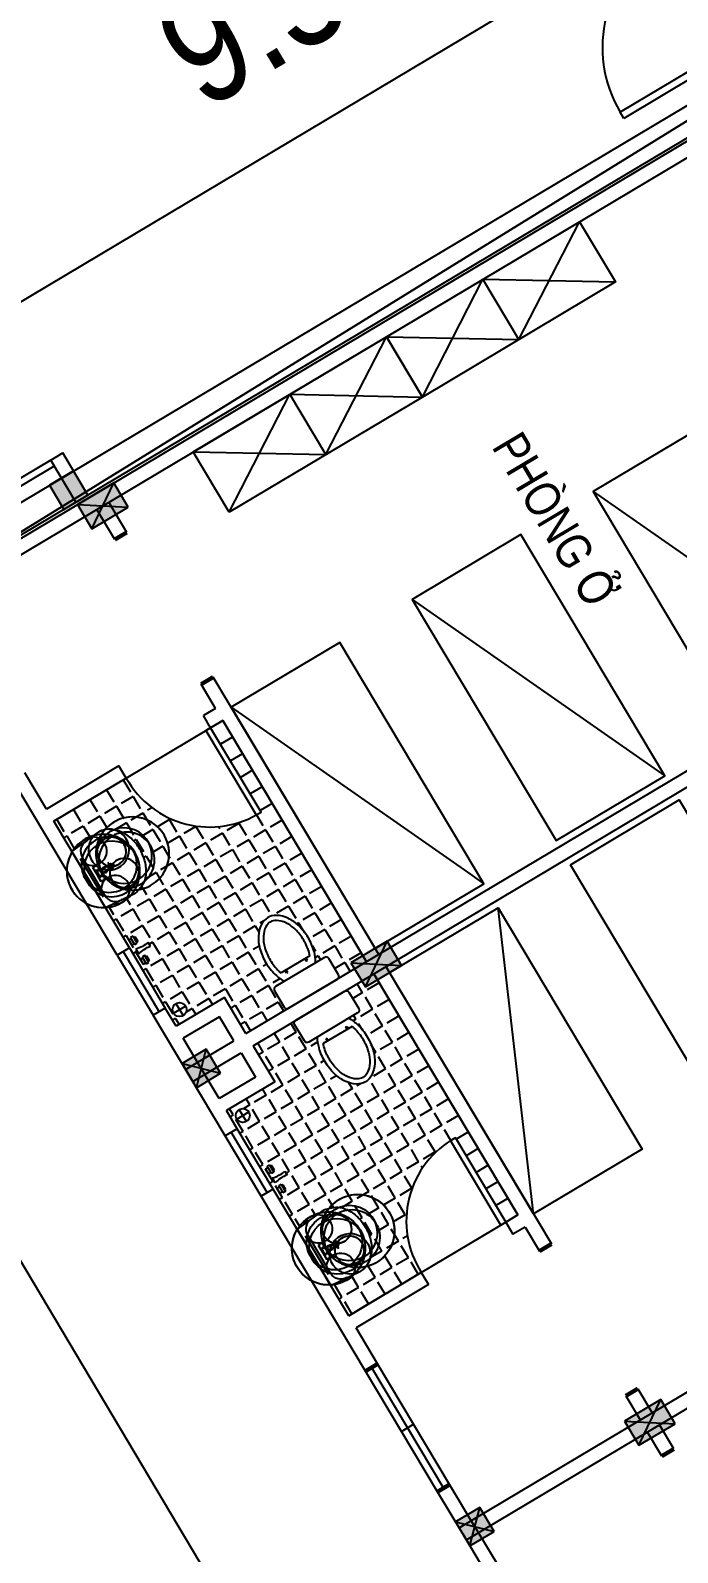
# Model space of a CAD drawing. Header units: millimetres. Extents: x 120 to 288, y 58 to 216.
# Drawn here: x 223.954 to 225.105, y 201.227 to 203.936 of the extents above; entities that cross this region are included whole.
import ezdxf

# ---------------------------------------------------------------- set-up
doc = ezdxf.new("R2010")
doc.units = ezdxf.units.MM
doc.header["$LTSCALE"] = 0.3
doc.header["$MEASUREMENT"] = 0
doc.layers.get('0').update_dxf_attribs({"linetype": 'CONTINUOUS', "lineweight": 13})
doc.layers.get('DEFPOINTS').update_dxf_attribs({"linetype": 'CONTINUOUS', "lineweight": 13})
for name, color, linetype in [('CHUSO', 141, 'CONTINUOUS'), ('HATCH', 8, 'CONTINUOUS'), ('HATCH1', 8, 'CONTINUOUS'), ('KT', 8, 'CONTINUOUS'), ('LAYER 1', 1, 'CONTINUOUS'), ('LAYER1', 1, 'CONTINUOUS'), ('LAYER3', 34, 'CONTINUOUS'), ('LAYER5', 5, 'CONTINUOUS'), ('LAYER7', 7, 'CONTINUOUS'), ('THIETBI', 25, 'CONTINUOUS'), ('TUONG', 7, 'CONTINUOUS')]:
    doc.layers.add(name, color=color, linetype=linetype)
doc.styles.add('ATTR', font='romans.shx', dxfattribs={"width": 0.8, "height": 0.7})
doc.styles.add('HELVE-KT', font='vhelvcn.TTF')
doc.dimstyles.new('1-400', dxfattribs={"dimtxt": 0.2, "dimasz": 0.12, "dimexe": 0.12, "dimexo": 0.2, "dimgap": 0.12, "dimtad": 1, "dimdec": 3, "dimlfac": 4, "dimzin": 4, "dimdsep": 46, "dimtxsty": 'HELVE-KT', "dimblk1": 'DOT', "dimblk2": 'DOT', "dimsah": 1, "dimcen": -0.18, "dimadec": 3, "dimazin": 0, "dimtfac": 1, "dimtdec": 3, "dimtmove": 2, "dimatfit": 3, "dimldrblk": 'DOT', "dimfxl": 0, "dimtolj": 1, "dimtzin": 4, "dimarcsym": 0})

# ---------------------------------------------------------------- blocks, each defined once
blk = doc.blocks.new('TTAT')
at = {"layer": 'HATCH', "ltscale": 5}
blk.add_hatch(color=256, dxfattribs=at).paths.add_polyline_path([(-121961.4095659, 340866.2511645089), (-121961.4095659, 340866.0511645089), (-121961.2095659, 340866.0511645089), (-121961.2095659, 340866.251164509)])
for points in [[(-121961.2095659, 340857.3511645089), (-121961.4095659, 340857.3511645089), (-121961.4095659, 340867.5511645089), (-121961.2095659, 340867.5511645089)], [(-121961.4095659, 340866.2511645089), (-121961.4095659, 340866.0511645089), (-121961.2095659, 340866.0511645089), (-121961.2095659, 340866.2511645089)]]:
    blk.add_lwpolyline(points, close=True, dxfattribs=at)
at = {"layer": 'HATCH', "linetype": 'Continuous'}
for points in [[(-121961.1095659001, 340866.1511645089), (-121961.1095659001, 340866.8337532601)], [(-121961.0595659, 340866.1511645089), (-121961.0595659, 340866.8337532601)], [(-121961.0595659, 340860.5011645088), (-121961.0595659, 340861.4011645088)], [(-121961.0595659, 340861.4011645088), (-121961.0095659, 340861.4011645088)], [(-121961.0095659, 340860.5011645088), (-121961.0095659, 340861.4011645088)]]:
    blk.add_lwpolyline(points, dxfattribs=at)
at = {"layer": 'HATCH', "ltscale": 5}
for points in [[(-121961.4095659, 340866.1511645089), (-121961.0595659, 340866.1511645089)], [(-121961.0595659, 340866.1511645089), (-121961.0595659, 340866.0511645089)], [(-121961.4095659, 340866.0511645089), (-121961.0595659, 340866.0511645089)]]:
    blk.add_lwpolyline(points, dxfattribs=at)
at = {"layer": 'HATCH', "linetype": 'Continuous'}
blk.add_arc((-121961.0095659, 340860.5011645088), 0.8999999999941792, 0, 90, dxfattribs=at)
blk = doc.blocks.new('_DOT')
at = {"color": 0, "linetype": 'ByBlock'}
blk.add_line((-0.5, 0), (-1, 0), dxfattribs=at)
at = {"color": 0, "linetype": 'ByBlock', "const_width": 0.5}
blk.add_lwpolyline([(-0.25, 0, 1), (0.25, 0, 1)], format="xyb", close=True, dxfattribs=at)
blk = doc.blocks.new('*D1502')
at = {"layer": 'DEFPOINTS', "color": 0, "lineweight": -2, "ltscale": 5}
for p in [(223.736681149283, 202.9129373689066), (226.6180358237253, 198.0819519373618), (226.2508895095132, 197.8629740986476)]:
    blk.add_point(p, dxfattribs=at)
at = {"layer": 'LAYER 1', "color": 0, "lineweight": -2, "ltscale": 5}
for p, q in [((223.5649127783829, 202.8104892027038), (223.2664738125309, 202.6324906304708)), ((223.4310037347927, 202.5908985076524), (226.1894206097915, 197.9660351211877)), ((226.4462674528252, 197.9795037711589), (226.1478284869732, 197.801505198926))]:
    blk.add_line(p, q, dxfattribs=at)
at = {"layer": 'LAYER 1', "color": 0, "lineweight": -2, "ltscale": 5, "xscale": 0.12, "yscale": 0.12, "zscale": 0.12}
for p, rotation in [((223.369534835071, 202.6939595301924), 120.8132059761309), ((226.2508895095132, 197.8629740986476), 300.813205976131)]:
    blk.add_blockref('_DOT', p, dxfattribs=dict(at, rotation=rotation))
at = {"layer": 'LAYER 1', "color": 0, "ltscale": 5, "insert": (225.0009895762385, 200.3922525776827), "char_height": 0.2, "attachment_point": 5, "rotation": 300.8132059761309, "style": 'HELVE-KT'}
blk.add_mtext('\\A1;22.500', dxfattribs=at)
blk = doc.blocks.new('*D1505')
at = {"layer": 'DEFPOINTS', "color": 0, "lineweight": -2, "ltscale": 5}
for p in [(225.590993639941, 204.4404197062272), (225.7764305538358, 204.1295093426229), (223.736681149283, 202.9129373689066)]:
    blk.add_point(p, dxfattribs=at)
at = {"layer": 'LAYER 1', "color": 0, "lineweight": -2, "ltscale": 5}
for p, q in [((225.6739823876336, 204.3012777135234), (225.5295247402197, 204.5434807287675)), ((223.6543052579285, 203.2853166322322), (225.4879326174007, 204.3789508065059)), ((223.6342329830808, 203.084705739807), (223.4897753356669, 203.3269087550511))]:
    blk.add_line(p, q, dxfattribs=at)
at = {"layer": 'LAYER 1', "color": 0, "lineweight": -2, "ltscale": 5, "xscale": 0.12, "yscale": 0.12, "zscale": 0.12}
for p, rotation in [((225.590993639941, 204.4404197062272), 30.8132059759178), ((223.5512442353882, 203.2238477325108), 210.8132059759178)]:
    blk.add_blockref('_DOT', p, dxfattribs=dict(at, rotation=rotation))
at = {"layer": 'LAYER 1', "color": 0, "ltscale": 5, "insert": (224.4573331744027, 204.0229111233158), "char_height": 0.2, "attachment_point": 5, "rotation": 30.813205975917803, "style": 'HELVE-KT'}
blk.add_mtext('\\A1;9.500', dxfattribs=at)
blk = doc.blocks.new('TOILET')
at = {"layer": 'THIETBI', "linetype": 'Continuous'}
for p, q in [((2.25, 0), (-2.25, 0)), ((-2.5, -0.25), (-2.5, -1.75)), ((2.5, -1.75), (2.5, -0.25)), ((-2.25, -2), (2.25, -2)), ((-1.328885587445484, -2.699999999999932), (1.328885587445484, -2.699999999999989)), ((-0.9619002962733703, -2.476023252835319), (-0.9619002962733703, -2.701023903222449)), ((-0.8643275165757132, -2.476023252835319), (-0.9619002962733703, -2.476023252835319)), ((-0.9619002962733703, -2.701023903222449), (-0.8643275165757132, -2.701023903222449)), ((-0.8643275165757132, -2.701023903222449), (-0.8643275165757132, -2.476023252835319)), ((0.8619205168486133, -2.701023903222449), (0.8619205168486133, -2.476023252835319)), ((0.8619205168486133, -2.476023252835319), (0.959493296546043, -2.476023252835319)), ((0.959493296546043, -2.701023903222449), (0.8619205168486133, -2.701023903222449)), ((0.959493296546043, -2.476023252835319), (0.959493296546043, -2.701023903222449))]:
    blk.add_line(p, q, dxfattribs=at)
for centre, radius, start, end in [((-2.25, -0.25), 0.25, 90, 180), ((2.25, -0.25), 0.25, 0, 90), ((-2.25, -1.75), 0.25, 180, 270), ((1.337938406279363, -3.661379033137678), 3.234819193328465, 149.0965747149677, 164.9268623414033), ((-1.337938406280728, -3.661379033138246), 3.234819193329836, 15.07313765860166, 30.90342528502951), ((2.25, -1.75), 0.25, 270, 0), ((2.637457049974273, -4.011362538314529), 4.580641306093185, 164.9268623414104, 180.0000000000054), ((2.637457049974046, -4.011362538315211), 4.180641306093212, 164.9268623413889, 179.9999999999965), ((1.337938406279363, -3.661379033137166), 2.834819193328285, 160.1759760614096, 164.9268623413951), ((-1.337938406280728, -3.661379033138019), 2.834819193329868, 15.07313765856473, 19.82402393859776), ((-2.637457049976319, -4.011362538315325), 4.180641306095254, 5.063761851311246e-12, 15.07313765857124), ((-2.637457049976319, -4.0113625383147), 4.580641306095231, 359.9999999999972, 15.07313765858606), ((2.637457049976774, -4.011362538314927), 4.580641306095572, 180, 195.0731376585856), ((2.637457049976547, -4.011362538314529), 4.180641306095595, 180.0000000000051, 195.0731376585643), ((-2.6374570499745, -4.011362538314586), 4.180641306093665, 344.9268623413959, 359.9999999999953), ((-2.637457049974728, -4.011362538315325), 4.580641306093639, 344.9268623414112, 5.332585182154509e-12), ((1.337938406280728, -4.361346043491835), 3.234819193329827, 195.0731376585933, 213.0315475788831), ((1.337938406280728, -4.361346043491494), 2.834819193329956, 195.0731376585625, 213.0315475788917), ((0.5168646681931932, -4.895200544554314), 1.85545066632798, 213.0315475788863, 237.5002250693021), ((-0.5168646681929658, -4.89520054455437), 1.855450666327776, 302.4997749306895, 326.968452421117), ((-1.337938406279591, -4.36134604349229), 2.834819193328596, 326.9684524211129, 344.9268623413986), ((-1.337938406279591, -4.361346043492233), 3.234819193328677, 326.9684524211115, 344.9268623414048), ((0.5168646681929658, -4.8952005445542), 2.255450666327983, 213.0315475788855, 237.5002250693039), ((0, -5.706522592530348), 1.293477407469652, 237.5002250693031, 270), ((0, -5.706522592530462), 0.8934774074695488, 237.5002250693035, 270), ((0, -5.706522592530519), 0.8934774074695326, 270, 302.4997749306894), ((0, -5.706522592530519), 1.293477407469453, 270, 302.4997749307029), ((-0.5168646681929658, -4.8952005445542), 2.255450666327892, 302.4997749306941, 326.9684524211124)]:
    blk.add_arc(centre, radius, start, end, dxfattribs=at)
blk = doc.blocks.new('la')
at = {"layer": 'THIETBI', "linetype": 'Continuous'}
for p, q in [((-5933.44379870165, 607096.9278938042), (-5954.657236116378, 607330.2757053494)), ((-5445.534738199225, 607330.2757053494), (-5466.748175613953, 607096.9278938042)), ((-5944.168579871206, 607224.2085182804), (-5944.168579871206, 607229.5737794738)), ((-5700.095987156405, 607278.0555106837), (-5734.787105645424, 607278.0555106837)), ((-5710.190800530276, 607249.5658061604), (-5715.470036458595, 607195.7922466656)), ((-5700.095987156405, 607309.1017654629), (-5700.095987156405, 607252.294578268)), ((-5665.404868668316, 607278.0555106837), (-5700.095987156405, 607278.0555106837)), ((-5684.721937854214, 607195.7922466656), (-5690.001173785327, 607249.5658061604)), ((-5456.023394444397, 607229.5737794738), (-5456.023394444397, 607224.2085182804)), ((-5466.748175613953, 607096.9278938042), (-5933.44379870165, 607096.9278938042)), ((-5700.095987156405, 607139.3547686327), (-5859.314830218813, 607139.3547686327)), ((-5859.31483021858, 607122.3840186977), (-5540.877144096539, 607122.3840186978)), ((-5759.493611915408, 607200.4494683815), (-5715.012812269291, 607200.4494683815)), ((-5759.493611915408, 607183.478718451), (-5759.493611915408, 607200.4494683815)), ((-5759.493611915408, 607166.5079685205), (-5759.493611915408, 607183.478718451)), ((-5700.095987156405, 607166.5079685205), (-5759.493611915408, 607166.5079685205)), ((-5719.692424225992, 607191.9640934139), (-5727.825761422886, 607191.9640934139)), ((-5727.825761422886, 607174.9933434834), (-5672.366212892717, 607174.9933434834)), ((-5725.552112052588, 607183.478718451), (-5716.678920921309, 607183.478718451)), ((-5640.698362400195, 607166.5079685205), (-5700.095987156405, 607166.5079685205)), ((-5540.87714409679, 607139.3547686327), (-5700.095987156405, 607139.3547686327)), ((-5685.179162046312, 607200.4494683815), (-5640.698362400195, 607200.4494683815)), ((-5674.639862261152, 607183.478718451), (-5683.513053392431, 607183.478718451)), ((-5672.366212892717, 607191.9640934139), (-5680.499550089611, 607191.9640934139)), ((-5640.698362400195, 607200.4494683815), (-5640.698362400195, 607183.478718451)), ((-5640.698362400195, 607183.478718451), (-5640.698362400195, 607166.5079685205))]:
    blk.add_line(p, q, dxfattribs=at)
for centre, radius in [((-5700.095987156172, 607278.0555106841), 21.21343741315687), ((-5700.095987156172, 607278.0555106841), 16.9707499305255), ((-5742.522861982834, 607183.4787184515), 16.9707499305255), ((-5657.669112330441, 607183.4787184515), 16.9707499305255)]:
    blk.add_circle(centre, radius, dxfattribs=at)
for centre, radius, start, end in [((-5744.464750194129, 607315.4400154066), 151.686082919052, 126.1394149328383, 150.4377224630194), ((-5716.921617746491, 607277.7234812875), 198.3889853030901, 106.8298526196501, 126.1394149328383), ((-5698.920439606671, 607218.2127808502), 260.5626604476124, 90, 106.8298526196501), ((-5698.920439606671, 607218.2127808502), 260.5626604477563, 73.17014738034992, 90), ((-5680.919261464987, 607277.7234812875), 198.3889853030873, 53.86058506716174, 73.17014738034992), ((-5653.376129020144, 607315.4400154066), 151.686082919055, 29.56227753698059, 53.86058506716174), ((-5809.756896741826, 607330.2757053499), 144.9003393737205, 180, 190.3888578116886), ((-5786.622446788613, 607339.3522209723), 103.2189295367069, 150.4377224630194, 180), ((-5786.622446788613, 607339.3522209723), 103.2189295367414, 180, 209.5622775369806), ((-5611.218432424728, 607339.3522209723), 103.2189295367252, 0, 29.56227753698059), ((-5611.218432424728, 607339.3522209723), 103.2189295367332, 330.4377224630194, 0), ((-5859.31483021858, 607224.2085182809), 84.85374965263226, 180, 270), ((-5744.464750194129, 607363.2644265287), 151.6860829190531, 209.5622775369806, 233.8605850671617), ((-5716.921617746491, 607400.9809606525), 198.3889853029024, 233.8605850671617, 253.1701473803499), ((-5698.920439606671, 607460.4916610897), 260.5626604475996, 253.1701473803499, 266.458658478582), ((-5700.095987156172, 607232.2578273343), 20.03675093646151, 59.74728664221707, 120.2527133577829), ((-5698.920439606671, 607460.4916610897), 260.5626604477354, 273.0264019199498, 286.8298526196501), ((-5680.919261464987, 607400.9809606525), 198.3889853030186, 286.8298526196501, 306.1394149328383), ((-5653.376129020144, 607363.2644265287), 151.686082919052, 306.1394149328383, 330.4377224630194), ((-5540.877144096557, 607224.2085182809), 84.85374965263226, 270, 0), ((-5859.31483021858, 607224.2085182809), 101.8244995831652, 218.2452544057623, 270), ((-5719.692424225759, 607196.2067809005), 4.242687482640058, 270, 354.3929373133142), ((-5680.499550089378, 607196.2067809005), 4.242687482625124, 185.6070626866857, 270), ((-5540.877144096557, 607224.2085182809), 101.8244995831627, 270, 321.7547455942377)]:
    blk.add_arc(centre, radius, start, end, dxfattribs=at)
blk.add_spline([(-5445.534738204817, 607330.275705352), (-5488.399266112272, 607435.7992354915), (-5558.166908814947, 607489.0372223724), (-5649.338553096775, 607517.3672669327), (-5750.853421221862, 607517.367266933), (-5842.025065503458, 607489.0372223728), (-5911.792708206598, 607435.7992354913), (-5950.069890455718, 607366.4471325721), (-5954.657236119176, 607330.275705352)], degree=3, dxfattribs=at)
blk = doc.blocks.new('WALFCT1T')
for p, q in [((-5.5, -1), (-5, -1)), ((-5.5, -2), (-5.5, -1)), ((-2.5, -2), (-5.5, -2)), ((-5, -2), (-5, -2.5)), ((-5, -2.5), (-3, -2.5)), ((-3, -1), (-2.5, -1)), ((-3, -2.5), (-3, -2)), ((-2.5, -1), (-2.5, -2)), ((-1, -0.5), (1, -0.5)), ((2.5, -1), (3, -1)), ((2.5, -2), (2.5, -1)), ((5.5, -2), (2.5, -2)), ((3, -2), (3, -2.5)), ((3, -2.5), (5, -2.5)), ((5, -1), (5.5, -1)), ((5, -2.5), (5, -2)), ((5.5, -1), (5.5, -2)), ((0.75, -5.5), (-0.75, -5.5))]:
    blk.add_line(p, q)
for points in [[(-3, 0), (-3, -1), (-5, -1), (-5, 0)], [(-0.25, -0.5), (-0.25, 0), (0.25, 0), (0.25, -0.5)], [(5, 0), (5, -1), (3, -1), (3, 0)]]:
    blk.add_lwpolyline(points, close=True)
for centre, radius, start, end in [((-13.26580000000001, -3.619500000000016), 12.65625, 351.4554000000001, 14.26943), ((13.26579999999998, -3.619500000000016), 12.65624, 165.7306, 188.5446)]:
    blk.add_arc(centre, radius, start, end)
at = {"style": 'ATTR', "width": 0.8, "flags": 9}
blk.add_attdef('ESTCODE', (0, 0), '', height=0.7, dxfattribs=at)

msp = doc.modelspace()

# ---------------------------------------------------------------- hatches: boundary and pattern name
at = {"layer": 'LAYER7', "ltscale": 5}
h = msp.add_hatch(color=256, dxfattribs=at)
h.paths.add_polyline_path([(224.0372785564468, 203.0922222022928), (224.0628905979684, 203.0492801095534), (224.0822911467403, 203.0899601870769)])
h.paths.add_polyline_path([(224.0822911467476, 203.0899601870624), (224.1016916955195, 203.1306402646005), (224.0372785564468, 203.0922222022928)])
h.paths.add_polyline_path([(224.0628905979829, 203.0492801095534), (224.1273037370847, 203.0876981718757), (224.0822911467403, 203.0899601870769)])
h.paths.add_polyline_path([(224.0822911467549, 203.0899601870915), (224.1273037370847, 203.0876981718757), (224.1016916955341, 203.1306402646151)])
h = msp.add_hatch(color=256, dxfattribs=at)
h.paths.add_polyline_path([(224.5239073459306, 202.2763224404771), (224.5495193874522, 202.2333803477377), (224.5689199362241, 202.2740604252758)])
h.paths.add_polyline_path([(224.5689199362241, 202.2740604252758), (224.5883204850034, 202.3147405027994), (224.5239073459306, 202.2763224404771)])
h.paths.add_polyline_path([(224.5495193874594, 202.2333803477522), (224.6139325265613, 202.2717984100891), (224.5689199362241, 202.2740604252758)])
h.paths.add_polyline_path([(224.5689199362314, 202.2740604252904), (224.6139325265685, 202.2717984100746), (224.5883204850106, 202.3147405028139)])
h = msp.add_hatch(color=256, dxfattribs=at)
h.paths.add_polyline_path([(224.2575897639908, 202.0883731240465), (224.2233126968713, 202.0970381496008), (224.2489247383928, 202.054096056876)])
h.paths.add_polyline_path([(224.2575897639836, 202.0883731240174), (224.2489247384074, 202.0540960568906), (224.2918668311468, 202.079708098463)])
h.paths.add_polyline_path([(224.2662547895743, 202.1226501911588), (224.2575897639981, 202.0883731240319), (224.2918668311177, 202.0797080984339)])
h.paths.add_polyline_path([(224.2662547895743, 202.1226501911588), (224.2233126968567, 202.0970381496154), (224.2575897639981, 202.0883731240319)])
h = msp.add_hatch(color=256, dxfattribs=at)
h.paths.add_polyline_path([(225.0105361353999, 201.4604226787051), (225.0361481769214, 201.4174805859511), (225.0555487256934, 201.4581606634893)])
h.paths.add_polyline_path([(225.0555487257006, 201.4581606634747), (225.0749492744726, 201.4988407410128), (225.0105361353999, 201.4604226787051)])
h.paths.add_polyline_path([(225.036148176936, 201.4174805859657), (225.1005613160378, 201.455898648288), (225.0555487256934, 201.4581606634893)])
h.paths.add_polyline_path([(225.0555487257079, 201.4581606634893), (225.1005613160378, 201.455898648288), (225.0749492744872, 201.4988407410274)])
h = msp.add_hatch(color=256, dxfattribs=at)
h.paths.add_polyline_path([(224.7442185534674, 201.2724733622454), (224.7099414863478, 201.2811383877997), (224.7355535278766, 201.2381962950749)])
h.paths.add_polyline_path([(224.7442185534601, 201.2724733622308), (224.7355535278839, 201.238196295104), (224.7784956206233, 201.2638083366619)])
h.paths.add_polyline_path([(224.7528835790581, 201.3067504293576), (224.7442185534746, 201.2724733622308), (224.7784956205942, 201.2638083366473)])
h.paths.add_polyline_path([(224.7528835790508, 201.3067504293576), (224.7099414863333, 201.2811383878288), (224.7442185534746, 201.2724733622308)])
at = {"layer": 'THIETBI', "ltscale": 5}
h = msp.add_hatch(dxfattribs=at)
h.set_pattern_fill('ANGLE', color=256, scale=0.1250000000033907, angle=120.8132059761627, style=0)
h.set_pattern_definition([(300.8132059761627, (224.2956609871544, 202.7078138653451), (-0.02952268874924716, -0.01760827856660557), [0.02500000000067814, -0.009375000000254303]), (210.8132059761628, (224.2956609871544, 202.7078138653451), (-0.01760827856660557, 0.02952268874924716), [0.02500000000067814, -0.009375000000254303])])
edge = h.paths.add_edge_path()
edge.add_line((224.3370709390219, 202.1503327303217), (224.2986528766888, 202.2147458694209))
edge.add_line((224.2986528766924, 202.2147458694089), (224.2127686912475, 202.1635217863106))
edge.add_line((224.2127686912572, 202.1635217863077), (224.086946830587, 202.3744793547529))
edge.add_line((224.08694683059, 202.3744793547521), (224.139757642339, 202.3998033393927))
edge.add_spline(control_points=[(224.1397576423406, 202.3998033393873), (224.1466580388878, 202.4068191219412), (224.1588753189062, 202.4192406949442), (224.1605563980411, 202.4452541333158), (224.1547761726979, 202.4684134292766), (224.142077435914, 202.4896667406138), (224.1243464619329, 202.5060680467868), (224.1038073084346, 202.5146045404399), (224.0859768925147, 202.5148029041302), (224.0772956606233, 202.5104798921966), (224.0745593101819, 202.5091172657994)], knot_values=[0, 0, 0, 0, 113.8972482804107, 201.6571891156827, 297.1289658135357, 398.6438339386224, 494.115610636184, 581.8755514722499, 661.0895455658089, 697.5507014357958, 697.5507014357958, 697.5507014357958, 697.5507014357958], degree=3, periodic=0)
edge.add_line((224.0745593101819, 202.5091172657994), (224.0271808699682, 202.4746851667911))
edge.add_line((224.0271808699545, 202.4746851668024), (223.9950663380459, 202.5285295744926))
edge.add_line((223.9950663380514, 202.5285295744834), (224.1238926162374, 202.6053656991421))
edge.add_arc((224.2724569356724, 202.6881524311611), 0.1700735135376075, 569.1285216605005, 662.4978902954642)
edge.add_line((224.3638320862301, 202.5447105200292), (224.2741899407861, 202.6950078445659))
edge.add_line((224.2741899407774, 202.6950078445661), (224.295660987148, 202.7078138653463))
edge.add_line((224.2956609871544, 202.7078138653451), (224.5453783922823, 202.2891284612624))
edge.add_line((224.5453783922858, 202.2891284612706), (224.5239073459152, 202.2763224404904))
edge.add_line((224.5239073459088, 202.2763224404916), (224.5303103562952, 202.2655869173126))
edge.add_line((224.5303103562983, 202.2655869172886), (224.5001806139675, 202.2476165724936))
edge.add_ellipse((224.4968764679143, 202.2521953916003), major_axis=(-0.001378597130862724, -0.005453447994520334), ratio=0.9999999987998788, start_angle=45.00000003438093, end_angle=134.9999999656191)
edge.add_line((224.5017074533243, 202.2550767463545), (224.4844193252384, 202.2840626589243))
edge.add_ellipse((224.4795883398692, 202.2811813041917), major_axis=(-0.001378597129208241, -0.005453447987975533), ratio=0.9999999986131138, start_angle=134.9999999602686, end_angle=225.0000000397314)
edge.add_line((224.4767069851077, 202.2860122896091), (224.4610091251789, 202.2766495824087))
edge.add_ellipse((224.3882257834994, 202.276764188864), major_axis=(-0.01783804988410719, -0.07056367316371898), ratio=0.9999999968645723, start_angle=104.0965746727707, end_angle=119.9268622637728)
edge.add_ellipse((224.3590802545077, 202.2685497532366), major_axis=(-0.02525943588468161, -0.09992115672098302), ratio=0.999999998837754, start_angle=119.9268623122063, end_angle=134.9999999667041)
edge.add_ellipse((224.3590802545077, 202.2685497532366), major_axis=(-0.0999211567209834, 0.02525943588468168), ratio=0.9999999988377523, start_angle=225.0000000332959, end_angle=240.0731376877937)
edge.add_ellipse((224.3801583706227, 202.290290310586), major_axis=(-0.01783804980980347, -0.0705636728697887), ratio=0.9999999969642844, start_angle=150.0731375861138, end_angle=168.0315475479937)
edge.add_ellipse((224.3898718550481, 202.3100697024638), major_axis=(-0.01243743125833234, -0.04919993160749656), ratio=0.9999999990923838, start_angle=168.0315475713212, end_angle=192.5002250834314)
edge.add_ellipse((224.3905088914835, 202.3317047241726), major_axis=(-0.007132736961821686, -0.02821564705821288), ratio=0.9999999992607727, start_angle=192.5002250840912, end_angle=225.0000000211773)
edge.add_ellipse((224.3905088914835, 202.3317047241726), major_axis=(-0.02821564705821288, 0.007132736961821686), ratio=0.9999999992607727, start_angle=314.9999999788227, end_angle=347.4997749159088)
edge.add_ellipse((224.4098475805076, 202.3219838658988), major_axis=(-0.04919993160749656, 0.01243743125833235), ratio=0.9999999990923826, start_angle=347.4997749165686, end_angle=371.9684524286787)
edge.add_ellipse((224.4318668582273, 202.3211309112376), major_axis=(-0.07056367286978871, 0.01783804980980348), ratio=0.9999999969642842, start_angle=11.96845245200624, end_angle=29.92686241388616)
edge.add_ellipse((224.4610123872262, 202.329345346865), major_axis=(-0.02525943588468161, -0.09992115672098302), ratio=0.999999998837754, start_angle=-60.07313768779372, end_angle=-45.0000000332959)
edge.add_ellipse((224.4610123872262, 202.329345346865), major_axis=(-0.0999211567209834, 0.02525943588468168), ratio=0.9999999988377523, start_angle=45.00000003329593, end_angle=60.07313768779376)
edge.add_ellipse((224.439934271104, 202.3076047895156), major_axis=(-0.07056367316371874, 0.01783804988410713), ratio=0.9999999968645755, start_angle=60.07313773622711, end_angle=75.90342532722924)
edge.add_line((224.4054471073687, 202.2435106127086), (224.3897492473524, 202.2341479054561))
edge.add_ellipse((224.3926306020658, 202.229316920042), major_axis=(-0.001378597130862724, -0.005453447994520334), ratio=0.9999999987998788, start_angle=225.0000000343809, end_angle=314.9999999656191)
edge.add_line((224.3877996167357, 202.2264355651569), (224.4050877445382, 202.1974496529771))
edge.add_ellipse((224.4099187301108, 202.2003310074506), major_axis=(-0.005453447994520333, 0.001378597130862725), ratio=0.9999999987998787, start_angle=45.00000003438094, end_angle=134.9999999656191)
edge.add_line((224.4123772933744, 202.1952478556486), (224.3370709390323, 202.150332730324))
edge = h.paths.add_edge_path(flags=16)
edge.add_ellipse((224.1231066833207, 202.3615713952458), major_axis=(-0.0613512899310799, 0.01550921772036686), ratio=0.999999999898956, start_angle=120.73057000353941, end_angle=143.5446000034201, ccw=False)
edge.add_line((224.1411260660243, 202.3009098895709), (224.1430470185681, 202.297689149773))
edge.add_line((224.1430470185587, 202.2976891497674), (224.1408999139079, 202.2964085476812))
edge.add_line((224.1408999139094, 202.2964085476851), (224.1421805159881, 202.2942614430468))
edge.add_line((224.1421805159844, 202.2942614430503), (224.1443276206102, 202.2955420451217))
edge.add_line((224.1443276206192, 202.2955420451181), (224.1462485994162, 202.2923212613029))
edge.add_ellipse((224.1910595275476, 202.247639152396), major_axis=(-0.01550920546126777, -0.06135124143659384), ratio=0.999999999893888, start_angle=216.4554000032152, end_angle=239.2693999915702, ccw=False)
edge.add_line((224.1670793826779, 202.3062007708359), (224.1632377533323, 202.312642727605))
h.paths.add_polyline_path([(224.1394697173455, 202.3232090521487), (224.1373226127107, 202.321928450081), (224.1360420106357, 202.3240755547013), (224.1317478013661, 202.3215143505513), (224.1330284034411, 202.3193672459165), (224.128734194157, 202.316806041752), (224.1338566024715, 202.3082176231983), (224.1381508117556, 202.3107788273628), (224.1394314138379, 202.308631722728), (224.1437256231075, 202.311192926878), (224.1424450210252, 202.3133400315128), (224.1445921256745, 202.314620633595)], flags=16)
h.paths.add_polyline_path([(224.1599593506107, 202.2888553779339), (224.1578122459687, 202.2875747758662), (224.1565316438937, 202.2897218804865), (224.1522374346241, 202.2871606763365), (224.1535180367064, 202.2850135717017), (224.1492238274222, 202.2824523675372), (224.1543462357367, 202.2738639489835), (224.1586404450209, 202.276425153148), (224.1599210470886, 202.2742780485278), (224.1642152563581, 202.2768392526777), (224.1629346542904, 202.278986357298), (224.1650817589325, 202.2802669593948)], flags=16)
h.paths.add_polyline_path([(224.2125200551964, 202.2037985089119, 1), (224.225326075968, 202.1823274625494, 1)], flags=16)
h = msp.add_hatch(dxfattribs=at)
h.set_pattern_fill('ANGLE', color=256, scale=0.1250000000033907, angle=120.8132059761627, style=0)
h.set_pattern_definition([(120.8132059761627, (224.8207078389751, 201.8275009644422), (-0.02952268874924716, -0.01760827856660557), [0.02500000000067814, -0.009375000000254303]), (210.8132059761628, (224.8207078389751, 201.8275009644422), (0.01760827856660557, -0.02952268874924716), [0.02500000000067814, -0.009375000000254303])])
edge = h.paths.add_edge_path()
edge.add_line((224.3498769598009, 202.1288616839447), (224.388295022134, 202.0644485448454))
edge.add_line((224.3882950221305, 202.0644485448429), (224.3024108366856, 202.0132244617445))
edge.add_line((224.3024108366953, 202.0132244617562), (224.4282326973905, 201.8022668933258))
edge.add_line((224.4282326973844, 201.8022668933409), (224.4756111375806, 201.8366989923218))
edge.add_spline(control_points=[(224.47561113759, 201.8366989923088), (224.4850632954549, 201.8394363977859), (224.5017985161758, 201.8442830249114), (224.5254857813343, 201.8334000808245), (224.5431160275621, 201.8173085174058), (224.5557814536733, 201.7960353385133), (224.5617863439766, 201.7726402199187), (224.5595367402202, 201.750511780454), (224.5512379276406, 201.7347291067272), (224.5433087655329, 201.7291451468773), (224.5408094697414, 201.7273850658967)], knot_values=[0, 0, 0, 0, 113.8972482804107, 201.6571891156827, 297.1289658135357, 398.6438339386224, 494.115610636184, 581.8755514722499, 661.0895455658089, 697.5507014357958, 697.5507014357958, 697.5507014357958, 697.5507014357958], degree=3, periodic=0)
edge.add_line((224.5408094697414, 201.7273850658967), (224.48799865796, 201.7020610812537))
edge.add_line((224.4879986579617, 201.7020610812615), (224.5201131898703, 201.6482166735712))
edge.add_line((224.5201131898721, 201.6482166735805), (224.6489394680581, 201.7250527982392))
edge.add_arc((224.7923813791931, 201.8164279487828), 0.1700735135376075, 119.12852165686121, 212.4978902918251, ccw=False)
edge.add_line((224.7095946471745, 201.9649922682293), (224.7992367925935, 201.8146949436777))
edge.add_line((224.7992367925908, 201.8146949436778), (224.8207078389614, 201.8275009644579))
edge.add_line((224.8207078389678, 201.8275009644567), (224.5709904338399, 202.2461863685394))
edge.add_line((224.5709904338437, 202.2461863685166), (224.5495193874731, 202.2333803477365))
edge.add_line((224.5495193874594, 202.2333803477522), (224.5431163770731, 202.2441158709313))
edge.add_line((224.5431163770772, 202.2441158709407), (224.5129866347465, 202.2261455261457))
edge.add_ellipse((224.5154451980561, 202.2210623743449), major_axis=(-0.005453447994520334, 0.001378597130862724), ratio=0.9999999987998788, start_angle=225.0000000343809, end_angle=314.99999996561905, ccw=False)
edge.add_line((224.5202761835317, 202.2239437289827), (224.5375643115426, 202.1949578163682))
edge.add_ellipse((224.5327333261012, 202.1920764617535), major_axis=(-0.005453447987975535, 0.001378597129208239), ratio=0.9999999986131138, start_angle=134.9999999602686, end_angle=225.0000000397314, ccw=False)
edge.add_line((224.5356146807098, 202.1872454762779), (224.5199168207736, 202.17788276909))
edge.add_ellipse((224.4854296570484, 202.1137885922799), major_axis=(-0.07056367316371898, 0.01783804988410718), ratio=0.9999999968645723, start_angle=240.07313773622718, end_angle=255.9034253272293, ccw=False)
edge.add_ellipse((224.4643515409261, 202.092048034945), major_axis=(-0.09992115672098302, 0.02525943588468154), ratio=0.999999998837754, start_angle=225.0000000332959, end_angle=240.0731376877937, ccw=False)
edge.add_ellipse((224.4643515409261, 202.092048034945), major_axis=(-0.02525943588468168, -0.0999211567209834), ratio=0.9999999988377523, start_angle=119.92686231220631, end_angle=134.9999999667041, ccw=False)
edge.add_ellipse((224.4934970699178, 202.1002624705579), major_axis=(-0.0705636728697887, 0.01783804980980346), ratio=0.9999999969642844, start_angle=191.9684524520063, end_angle=209.9268624138862, ccw=False)
edge.add_ellipse((224.5155163476447, 202.0994095158967), major_axis=(-0.04919993160749656, 0.01243743125833234), ratio=0.9999999990923838, start_angle=167.4997749165686, end_angle=191.9684524286788, ccw=False)
edge.add_ellipse((224.5348550366834, 202.0896886576375), major_axis=(-0.02821564705821288, 0.007132736961821686), ratio=0.9999999992607727, start_angle=134.9999999788227, end_angle=167.4997749159088, ccw=False)
edge.add_ellipse((224.5348550366834, 202.0896886576375), major_axis=(-0.007132736961821686, -0.02821564705821288), ratio=0.9999999992607727, start_angle=12.500225084091198, end_angle=45.0000000211773, ccw=False)
edge.add_ellipse((224.5354920731043, 202.1113236793317), major_axis=(-0.01243743125833234, -0.04919993160749656), ratio=0.9999999990923826, start_angle=-11.968452428678688, end_angle=12.500225083431417, ccw=False)
edge.add_ellipse((224.5452055575224, 202.1311030712241), major_axis=(-0.01783804980980347, -0.07056367286978871), ratio=0.9999999969642842, start_angle=330.07313758611383, end_angle=348.03154754799374, ccw=False)
edge.add_ellipse((224.5662836736446, 202.1528436285589), major_axis=(-0.09992115672098302, 0.02525943588468154), ratio=0.999999998837754, start_angle=405.0000000332959, end_angle=420.07313768779375, ccw=False)
edge.add_ellipse((224.5662836736446, 202.1528436285589), major_axis=(-0.02525943588468168, -0.0999211567209834), ratio=0.9999999988377523, start_angle=299.92686231220625, end_angle=314.9999999667041, ccw=False)
edge.add_ellipse((224.537138144653, 202.144629192946), major_axis=(-0.01783804988410712, -0.07056367316371874), ratio=0.9999999968645755, start_angle=284.09657467277077, end_angle=299.9268622637729, ccw=False)
edge.add_line((224.4643548029635, 202.144743799392), (224.4486569429472, 202.1353810921395))
edge.add_ellipse((224.4457755882977, 202.1402120775892), major_axis=(-0.005453447994520334, 0.001378597130862724), ratio=0.9999999987998788, start_angle=45.00000003438089, end_angle=134.9999999656191, ccw=False)
edge.add_line((224.4409446027348, 202.1373307231261), (224.4236564749324, 202.1663166353058))
edge.add_ellipse((224.4284874602527, 202.1691979901952), major_axis=(-0.001378597130862725, -0.005453447994520333), ratio=0.9999999987998787, start_angle=225.0000000343809, end_angle=314.99999996561905, ccw=False)
edge.add_line((224.4251833141534, 202.1737768092717), (224.3498769598112, 202.128861683947))
edge = h.paths.add_edge_path(flags=16)
edge.add_ellipse((224.4340592371882, 201.8402168841276), major_axis=(-0.01550921772036687, -0.0613512899310799), ratio=0.999999999898956, start_angle=216.4553999965799, end_angle=239.2694299964606)
edge.add_line((224.3892482828087, 201.8848990370607), (224.3873273302899, 201.8881197768735))
edge.add_line((224.3873273302743, 201.8881197768787), (224.3851802256235, 201.8868391747925))
edge.add_line((224.3851802256249, 201.8868391747819), (224.3838996235462, 201.8889862794202))
edge.add_line((224.38389962355, 201.8889862794313), (224.3860467281758, 201.8902668815026))
edge.add_line((224.3860467281847, 201.890266881499), (224.3841257494127, 201.893487665329))
edge.add_ellipse((224.366106392954, 201.9541491269774), major_axis=(-0.06135124143659384, 0.01550920546126778), ratio=0.999999999893888, start_angle=120.7306000084298, end_angle=143.5445999967848)
edge.add_line((224.4062370589018, 201.9052201973827), (224.4100795148339, 201.8987787335994))
h.paths.add_polyline_path([(224.4080814685658, 201.8728446911118), (224.405934363931, 201.8715640890296), (224.407214966006, 201.8694169843948), (224.4029207567291, 201.8668557802594), (224.4016401546542, 201.8690028848941), (224.3973459453773, 201.8664416807151), (224.3922235370628, 201.8750300992688), (224.3965177463469, 201.8775913034333), (224.3952371442647, 201.8797384080826), (224.399531353527, 201.8822996122472), (224.4008119556165, 201.8801525075833), (224.4029590602659, 201.8814331096655)], flags=16)
h.paths.add_polyline_path([(224.3875918353006, 201.9071983653266), (224.3854447306658, 201.9059177632444), (224.3867253327408, 201.9037706586241), (224.3824311234785, 201.9012094544596), (224.3811505213962, 201.9033565590944), (224.3768563121121, 201.9007953549299), (224.3717339037976, 201.9093837734836), (224.3760281130817, 201.9119449776481), (224.3747475110067, 201.9140920822974), (224.3790417202763, 201.9166532864328), (224.380322322344, 201.9145061818126), (224.3824694270006, 201.9157867838949)], flags=16)
h.paths.add_polyline_path([(224.337730868705, 201.9938654446887, -1), (224.324924847926, 202.0153364910511, -1)], flags=16)

# ---------------------------------------------------------------- linework, layer by layer
at = {"layer": 'HATCH1', "ltscale": 5}
msp.add_lwpolyline([(208.9801359474867, 205.3344921881834), (217.2966338955038, 210.2008014073253), (218.822202076727, 211.1527323504451), (218.5989018618155, 211.5271257197564), (220.7667473519276, 212.8661133758469), (225.9012708820873, 204.2573820078432), (223.7334253922116, 202.9183943520074), (223.5120585995636, 203.289546074473), (213.5912795309567, 197.4836679841864), (211.7906680710447, 200.5493465465296), (211.0797472742078, 200.1387083194167), (210.0916214530033, 201.8494092482323), (210.787144825318, 202.2579215331534)], close=True, dxfattribs=at)
at = {"layer": 'HATCH1', "linetype": 'Continuous', "ltscale": 0.7}
msp.add_lwpolyline([(218.5989018618155, 211.5271257197564), (223.7334253922116, 202.9183943520074), (225.9012708820873, 204.2573820078432), (220.7667473519276, 212.8661133758469), (218.5989018618155, 211.5271257197564)], dxfattribs=at)
at = {"layer": 'LAYER 1', "ltscale": 5}
for p, q in [((224.2125200552109, 202.2037985088828), (224.2253260759826, 202.1823274625203)), ((224.2081875424119, 202.1866599753121), (224.2296585887743, 202.199465996091)), ((224.337730868705, 201.9938654446887), (224.3249248479333, 202.0153364910366)), ((224.320592335127, 201.9981979574659), (224.3420633814894, 202.0110039782448))]:
    msp.add_line(p, q, dxfattribs=at)
for centre in [(224.2189230656004, 202.1930629856943), (224.3313278583155, 202.0046009678626)]:
    msp.add_circle(centre, 0.01250000000033907, dxfattribs=at)
at = {"layer": 'LAYER5', "color": 163, "linetype": 'Continuous'}
for p, q in [((224.1238926161459, 202.6053656993026), (224.2741899406974, 202.6950078447408)), ((224.6489394681703, 201.7250527980505), (224.7992367927218, 201.8146949434886)), ((224.5606017497994, 201.555929477734), (224.6886619575525, 201.3412190141098)), ((224.699397480741, 201.3476220245066), (224.5713372729879, 201.5623324881308)), ((224.6779264343786, 201.3348160037276), (224.5498662266255, 201.5495264673373)), ((224.6138963304984, 201.4421712355397), (224.6353673768463, 201.4549772563041))]:
    msp.add_line(p, q, dxfattribs=at)
for points in [[(224.2741899408065, 202.6950078445516), (224.2656015222528, 202.6898854362371), (224.355243667691, 202.5395881116856), (224.3638320862447, 202.5447105200146)], [(224.7992367926054, 201.8146949436778), (224.7906483740517, 201.8095725353633), (224.7010062286281, 201.9598698599002), (224.7095946471818, 201.9649922682147)]]:
    msp.add_lwpolyline(points, close=True, dxfattribs=at)
for points in [[(224.1080585098607, 202.2902775668772), (224.1720886137409, 202.1829223350505)], [(224.1187940330346, 202.2966805772594), (224.1828241369149, 202.1893253454473)], [(224.1295295562231, 202.3030835876561), (224.1935596601033, 202.195728355844)], [(224.3641789253888, 201.8608566395997), (224.3001488215086, 201.9682118714118)], [(224.3749144485628, 201.8672596499964), (224.3108843446826, 201.9746148818085)], [(224.3856499717513, 201.8736626603786), (224.321619867871, 201.9810178921907)]]:
    msp.add_lwpolyline(points, dxfattribs=at)
for centre, start, end in [((224.2724569356869, 202.688152431132), 209.1285216615537, 302.4978902978582), ((224.7923813791931, 201.8164279487828), 119.1285216549155, 212.4978902904408)]:
    msp.add_arc(centre, 0.1700735135344999, start, end, dxfattribs=at)
at = {"layer": 'LAYER7', "ltscale": 5}
for p, q in [((223.7366839073657, 202.912937911402), (225.3040702918661, 203.8477774280473)), ((223.7709609744998, 202.9042728858331), (225.2739342199275, 203.8006943401269)), ((224.1016916955195, 203.1306402646005), (224.0372785564323, 203.0922222022782)), ((224.0628905979829, 203.0492801095534), (224.1016916955195, 203.1306402646005)), ((224.1273037370702, 203.0876981718757), (224.1016916955195, 203.1306402646005)), ((224.0372785564323, 203.0922222022782), (224.1273037370702, 203.0876981718757)), ((224.0372785564323, 203.0922222022782), (224.0628905979829, 203.0492801095534)), ((224.0628905979829, 203.0492801095534), (224.1273037370702, 203.0876981718757)), ((224.1035706755283, 203.0298795607814), (224.0715556235882, 203.0835571766947)), ((224.1250417218762, 203.0426855815458), (224.0930266699361, 203.0963631974591)), ((224.3370709390219, 202.1503327303071), (225.7756310453769, 203.0083361222933)), ((224.3498769598082, 202.1288616839447), (225.7884370661632, 202.9868650759163)), ((224.28285496639, 202.729284911693), (224.2572429248394, 202.7722270044178)), ((224.3043260127379, 202.7420909324719), (224.2787139711872, 202.7850330251968)), ((224.28285496639, 202.729284911693), (224.2613839200276, 202.716478890914)), ((224.28285496639, 202.729284911693), (224.2613839200276, 202.716478890914)), ((224.5732524490231, 202.2911989588465), (224.3043260127379, 202.7420909324719)), ((224.2741899408065, 202.6950078445516), (224.2613839200276, 202.716478890914)), ((224.2741899408065, 202.6950078445516), (224.295660987169, 202.7078138653305)), ((224.295660987169, 202.7078138653305), (224.2741899408065, 202.6950078445516)), ((224.5517814026753, 202.2783929380821), (224.295660987169, 202.7078138653305)), ((224.295660987169, 202.7078138653305), (224.295660987169, 202.7078138653305)), ((224.295660987169, 202.7078138653305), (224.5517814026753, 202.2783929380821)), ((223.9822603173016, 202.5500006208313), (223.9438422549792, 202.6144137599185)), ((224.1110865954761, 202.6268367454759), (223.9822603173016, 202.5500006208313)), ((224.1110865954761, 202.6268367454759), (223.9822603173016, 202.5500006208313)), ((224.123892616255, 202.605365699128), (224.1110865954761, 202.6268367454759)), ((224.1080585098607, 202.2902775668772), (223.9223712086168, 202.6016077391396)), ((223.9950663380805, 202.5285295744834), (224.123892616255, 202.605365699128)), ((224.123892616255, 202.605365699128), (223.9950663380805, 202.5285295744834)), ((224.1295295562231, 202.3030835876561), (223.9950663380805, 202.5285295744834)), ((224.5883204849961, 202.3147405028139), (224.5239073459088, 202.2763224404916)), ((224.5495193874594, 202.2333803477522), (224.5883204849961, 202.3147405028139)), ((224.6139325265467, 202.2717984100746), (224.5883204849961, 202.3147405028139)), ((224.1295295562231, 202.3030835876561), (224.1080585098607, 202.2902775668772)), ((224.5239073459088, 202.2763224404916), (224.6139325265467, 202.2717984100746)), ((224.5239073459088, 202.2763224404916), (224.5495193874594, 202.2333803477522)), ((224.5495193874594, 202.2333803477522), (224.6139325265467, 202.2717984100746)), ((224.5517814026753, 202.2783929380821), (224.5517814026753, 202.2783929380821)), ((224.5645874234615, 202.2569218917051), (224.8207078389751, 201.8275009644422)), ((224.8207078389751, 201.8275009644422), (224.5645874234615, 202.2569218917051)), ((224.5645874234615, 202.2569218917051), (224.5645874234615, 202.2569218917051)), ((224.5860584698094, 202.2697279124695), (224.8549849061019, 201.8188359388441)), ((224.2986528766996, 202.2147458693944), (224.2127686912645, 202.1635217863077)), ((224.3370709390219, 202.1503327303071), (224.2986528766996, 202.2147458693944)), ((224.1935596601033, 202.195728355844), (224.1720886137409, 202.1829223350505)), ((224.2361187176211, 202.0755671032384), (224.1720886137409, 202.1829223350505)), ((224.2127686912645, 202.1635217863077), (224.1935596601033, 202.195728355844)), ((224.2899878511307, 202.180468802253), (224.2255747120435, 202.1420507399307)), ((224.3155998926741, 202.1375267095282), (224.2899878511307, 202.180468802253)), ((224.7163444967082, 201.2704028646258), (226.2622598348607, 202.1924363604921)), ((224.7291505174871, 201.2489318182634), (226.2750658556397, 202.1709653141297)), ((224.266254789567, 202.1226501911733), (224.2233126968422, 202.0970381496154)), ((224.2575897639836, 202.0883731240174), (224.2255747120435, 202.1420507399307)), ((224.2297157072244, 202.0863026264415), (224.3155998926741, 202.1375267095282)), ((224.2489247383928, 202.054096056876), (224.266254789567, 202.1226501911733)), ((224.2918668311177, 202.0797080984339), (224.266254789567, 202.1226501911733)), ((224.3498769598082, 202.1288616839447), (224.3882950221305, 202.0644485448429)), ((224.2233126968422, 202.0970381496154), (224.2918668311177, 202.0797080984339)), ((224.2233126968422, 202.0970381496154), (224.2489247383928, 202.054096056876)), ((224.2425217280106, 202.0648315800645), (224.3284059134603, 202.1160556631658)), ((224.3284059134603, 202.1160556631658), (224.3540179550109, 202.0731135704409)), ((224.3001488215086, 201.9682118714118), (224.2361187176211, 202.0755671032384)), ((224.2489247383928, 202.054096056876), (224.2918668311177, 202.0797080984339)), ((224.2896048159237, 202.0346955081186), (224.2575897639836, 202.0883731240174)), ((224.3540179550109, 202.0731135704409), (224.2896048159237, 202.0346955081186)), ((224.3882950221305, 202.0644485448429), (224.3024108366953, 202.0132244617562)), ((224.321619867871, 201.9810178921907), (224.3024108366953, 202.0132244617562)), ((224.321619867871, 201.9810178921907), (224.3001488215086, 201.9682118714118)), ((224.3856499717513, 201.8736626603786), (224.3641789253888, 201.8608566395997)), ((224.5498662266255, 201.5495264673373), (224.3641789253888, 201.8608566395997)), ((224.5201131898866, 201.6482166735805), (224.3856499717513, 201.8736626603786)), ((224.7992367926126, 201.8146949436632), (224.8207078389751, 201.8275009644422)), ((224.8207078389751, 201.8275009644422), (224.7992367926126, 201.8146949436632)), ((224.8207078389751, 201.8275009644422), (224.8207078389751, 201.8275009644422)), ((224.7992367926054, 201.8146949436778), (224.8120428133916, 201.7932238973008)), ((224.833513859754, 201.8060299180797), (224.8120428133916, 201.7932238973008)), ((224.833513859754, 201.8060299180797), (224.8120428133916, 201.7932238973008)), ((224.833513859754, 201.8060299180797), (224.8591259012974, 201.7630878253549)), ((224.8549849061019, 201.8188359388441), (224.8805969476452, 201.7758938461193)), ((224.5201131898866, 201.6482166735805), (224.6489394680611, 201.7250527982251)), ((224.6489394680611, 201.7250527982251), (224.5201131898866, 201.6482166735805)), ((224.6489394680611, 201.7250527982251), (224.6617454888401, 201.7035817518627)), ((224.6617454888401, 201.7035817518627), (224.5329192106656, 201.6267456272035)), ((224.6617454888401, 201.7035817518627), (224.5329192106656, 201.6267456272035)), ((224.5713372729879, 201.5623324881308), (224.5329192106656, 201.6267456272035)), ((225.0749492744726, 201.4988407410128), (225.0105361353853, 201.4604226786905)), ((225.0127981506084, 201.5054352689913), (225.0384101921591, 201.4624931762664)), ((225.0342691969563, 201.5182412897702), (225.0598812385069, 201.4752991970454)), ((225.036148176936, 201.4174805859657), (225.0749492744726, 201.4988407410128)), ((225.1005613160232, 201.455898648288), (225.0749492744726, 201.4988407410128)), ((225.0105361353853, 201.4604226786905), (225.1005613160232, 201.455898648288)), ((225.0105361353853, 201.4604226786905), (225.036148176936, 201.4174805859657)), ((225.036148176936, 201.4174805859657), (225.1005613160232, 201.455898648288)), ((225.0982993008292, 201.4108860579727), (225.0726872592859, 201.453828150683)), ((225.0768282544814, 201.3980800371937), (225.051216212938, 201.441022129904)), ((224.7442185534528, 201.2724733622454), (224.699397480741, 201.3476220245066)), ((224.7227475070904, 201.2596673414519), (224.6779264343786, 201.3348160037276)), ((224.7528835790436, 201.3067504293722), (224.7099414863187, 201.2811383878143)), ((224.7355535278693, 201.2381962950894), (224.7528835790436, 201.3067504293722)), ((224.7784956205942, 201.2638083366473), (224.7528835790436, 201.3067504293722)), ((224.7099414863187, 201.2811383878143), (224.7784956205942, 201.2638083366473)), ((224.7099414863187, 201.2811383878143), (224.7355535278693, 201.2381962950894)), ((224.7227475070977, 201.2596673414519), (224.7675685798094, 201.1845186791907)), ((224.7355535278693, 201.2381962950894), (224.7784956205942, 201.2638083366473)), ((224.7442185534601, 201.2724733622308), (224.7890396261719, 201.1973246999551))]:
    msp.add_line(p, q, dxfattribs=at)
at = {"layer": 'THIETBI', "ltscale": 5}
for p, q in [((224.8226592110805, 203.3859946097073), (224.9303974781142, 203.5957980077219)), ((224.6508908401811, 203.2835464434902), (224.7586291072148, 203.4933498415194)), ((224.7586291072002, 203.4933498415194), (224.9944275819944, 203.4884427759098)), ((224.4791224692817, 203.1810982772877), (224.5868607363154, 203.3909016753169)), ((224.5868607363009, 203.3909016753023), (224.822659211095, 203.3859946097073)), ((224.3073540983678, 203.0786501110706), (224.4150923654015, 203.2884535090998)), ((224.4150923654015, 203.2884535090998), (224.6508908401956, 203.2835464435047)), ((224.2433239944876, 203.1860053428973), (224.4791224692817, 203.1810982772877)), ((224.9548604140364, 203.1155360325793), (225.4042202468117, 202.8013692922977)), ((224.6327947185855, 202.9234457209386), (225.0821545513754, 202.6092789806717)), ((224.3107290231201, 202.731355409298), (224.730996420476, 202.4375284389243)), ((224.730996420476, 202.4375284389243), (224.76008885591, 202.4171886690165)), ((224.8485818956979, 201.8295714620472), (224.7857008974606, 202.3742465762916))]:
    msp.add_line(p, q, dxfattribs=at)
for points in [[(224.6508908401811, 203.2835464434902), (224.5868607363009, 203.3909016753023), (224.9303974781142, 203.5957980077219), (224.9944275819944, 203.4884427759098)], [(224.3073540983678, 203.0786501110706), (224.2433239944876, 203.1860053428973), (224.5868607363009, 203.3909016753023), (224.6508908401811, 203.2835464434902)], [(225.21098082955, 202.6861151053163), (225.4042202468117, 202.8013692922977), (225.1480998312982, 203.2307902195607), (224.9548604140364, 203.1155360325793)], [(224.9145271756497, 202.4510827009508), (225.1077665929261, 202.5663368879468), (225.3638870084396, 202.1369159606693), (225.1706475911633, 202.0216617736878)], [(224.5924614801843, 202.2589923893102), (224.7857008974606, 202.3742465762916), (225.0418213129742, 201.9448256490286), (224.8485818956979, 201.8295714620472)]]:
    msp.add_lwpolyline(points, close=True, dxfattribs=at)
for points in [[(224.8226592110805, 203.3859946097073), (224.7586291072002, 203.4933498415194)], [(224.4791224692817, 203.1810982772877), (224.4150923654015, 203.2884535090998)], [(224.8723333969101, 202.521826345328), (224.8889151340991, 202.4940247936756), (225.0821545513754, 202.6092789806717), (224.8260341358618, 203.0386999079201), (224.6327947185855, 202.9234457209386), (224.8723333969101, 202.521826345328)], [(224.743507118721, 202.4449902206688), (224.5039684403964, 202.8466095962794), (224.3107290231201, 202.731355409298), (224.5668494386337, 202.301934482035), (224.76008885591, 202.4171886690165), (224.743507118721, 202.4449902206688)]]:
    msp.add_lwpolyline(points, dxfattribs=at)
at = {"layer": 'TUONG', "linetype": 'ByBlock', "ltscale": 5, "const_width": 0.007500000000203442}
for points in [[(224.1250417218762, 203.0426855815458), (224.1035706755283, 203.0298795607814)], [(224.2787139711872, 202.7850330251968), (224.2572429248394, 202.7722270044178)], [(224.8805969476452, 201.7758938461193), (224.8591259012974, 201.7630878253549)], [(224.5713372729879, 201.5623324881308), (224.5498662266255, 201.5495264673373)], [(225.0342691969563, 201.5182412897702), (225.0127981506084, 201.5054352689913)], [(225.0982993008292, 201.4108860579727), (225.0768282544814, 201.3980800371937)], [(224.699397480741, 201.3476220245066), (224.6779264343786, 201.3348160037276)]]:
    msp.add_lwpolyline(points, dxfattribs=at)

# ---------------------------------------------------------------- block references
at = {"layer": 'CHUSO', "linetype": 'Continuous', "yscale": 0.02250000000685061, "zscale": 0.02250000000061033}
for p, xscale, rotation in [((224.456278953694, 202.221432214079), 0.02250000000685061, 210.8132059623869), ((224.4690849744802, 202.199961167702), -0.02250000000685061, 30.81320596238685)]:
    msp.add_blockref('TOILET', p, dxfattribs=dict(at, xscale=xscale, rotation=rotation))
at = {"layer": 'KT', "yscale": 0.0002499999813918956, "zscale": 0.0002500000000067814, "rotation": 300.8132055738304}
for p, xscale in [((94.43695785792806, 123.4557541395916), 0.000250000003865629), ((93.37809874825325, 125.2310763442074), -0.000250000003865629)]:
    msp.add_blockref('la', p, dxfattribs=dict(at, xscale=xscale))
at = {"layer": 'LAYER3', "linetype": 'Continuous', "ltscale": 0.4, "yscale": 0.005000000008574713, "zscale": 0.005000000000135629, "rotation": 120.8132060147284}
for p, xscale in [((224.1415402149578, 202.2953349953459), -0.004999999998598774), ((224.3845399245838, 201.8879127271066), 0.004999999998598774)]:
    msp.add_blockref('WALFCT1T', p, dxfattribs=dict(at, xscale=xscale))
at = {"layer": 'TUONG', "xscale": 0.2500000000083285, "yscale": 0.2500000000145519, "zscale": 0.25, "rotation": 120.8132059797431}
msp.add_blockref('TTAT', (57793.16029273991, 70040.87725566773), dxfattribs=at)

# ---------------------------------------------------------------- texts
at = {"layer": 'LAYER1', "linetype": 'Continuous', "ltscale": 0.05, "insert": (224.8267372527989, 203.2273994255811), "char_height": 0.06250000000169535, "width": 4.365550000118417, "attachment_point": 1, "rotation": 300.81320597616275, "style": 'HELVE-KT'}
msp.add_mtext('PHOØNG ÔÛ ', dxfattribs=at)

# ---------------------------------------------------------------- dimensions: what is measured, and where the dimension line sits
at = {"layer": 'LAYER 1', "ltscale": 5}
for p2, distance, picture, middle in [((225.7764305538358, 204.1295093426229), 0.3620111921355428, '*D1505', (224.4573331744027, 204.0229111233158)), ((226.6180358237252, 198.0819519373617), -0.4274900114474589, '*D1502', (225.0009895762385, 200.3922525776827))]:
    dim = msp.add_aligned_dim(p1=(223.736681149283, 202.9129373689066), p2=p2, distance=distance, dimstyle='1-400', dxfattribs=at)
    dim.commit()
    dim.dimension.update_dxf_attribs({"geometry": picture, "text_midpoint": middle})

doc.saveas('drawing.dxf')
